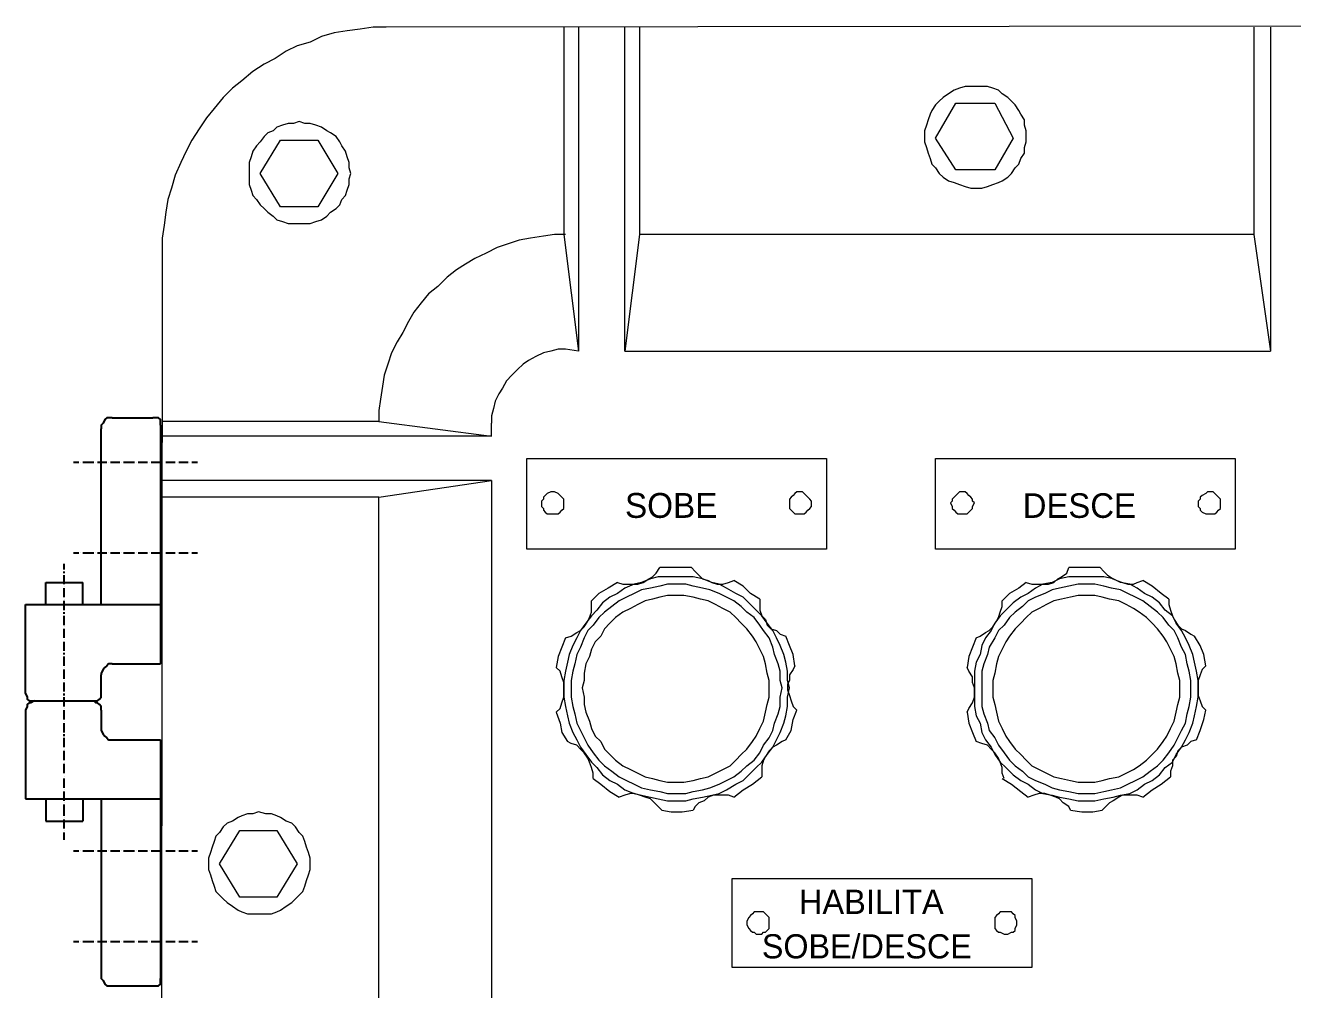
# Model space of a CAD drawing. Header units: millimetres. Extents: x -72 to 2978, y -1067 to 2817.
# Drawn here: x 959.3 to 1163.4, y 812.6 to 967.8 of the extents above; entities that cross this region are included whole.
import ezdxf

# ---------------------------------------------------------------- set-up
doc = ezdxf.new("R2010")
doc.units = ezdxf.units.MM
doc.styles.add('CIDFont+F1$001H0', font='')
doc.styles.get('CIDFont+F1$001H0').set_extended_font_data('CIDFont+F1')

msp = doc.modelspace()

# ---------------------------------------------------------------- linework, layer by layer
at = {"color": 7, "linetype": 'Continuous', "lineweight": 15, "true_color": 0x000007}
for p, q in [((1309.05, 967.84), (1017.38, 967.54)), ((1045.98, 967.54), (1045.98, 934.17)), ((1048.37, 967.54), (1048.37, 915.4)), ((1055.81, 915.4), (1055.81, 967.54)), ((1058.2, 967.54), (1058.2, 934.17)), ((1157.11, 967.54), (1157.11, 934.17)), ((1159.79, 967.54), (1159.79, 915.4)), ((1105.87, 949.67), (1109.14, 955.33)), ((1109.14, 955.33), (1115.4, 955.33)), ((1115.4, 955.33), (1118.38, 949.67)), ((997.12, 944.01), (1000.4, 949.37)), ((1000.4, 949.37), (1006.36, 949.37)), ((1006.36, 949.37), (1009.63, 944.01)), ((1109.14, 944.6), (1105.87, 949.67)), ((1118.38, 949.67), (1115.4, 944.6)), ((1000.4, 938.64), (997.12, 944.01)), ((1009.63, 944.01), (1006.36, 938.64)), ((1115.4, 944.6), (1109.14, 944.6)), ((1006.36, 938.64), (1000.4, 938.64)), ((1045.98, 934.17), (1048.37, 915.4)), ((1058.2, 934.17), (1055.81, 915.4)), ((1157.11, 934.17), (1058.2, 934.17)), ((1157.11, 934.17), (1159.79, 915.4)), ((981.33, 931.49), (981.03, 639.52)), ((1048.37, 915.4), (1046.28, 915.7)), ((1055.81, 915.4), (1159.79, 915.4)), ((1016.19, 904.08), (981.33, 904.08)), ((1016.19, 904.08), (1034.36, 901.7)), ((1034.36, 901.7), (1034.36, 903.78)), ((1034.36, 901.7), (981.33, 901.7)), ((1034.36, 894.55), (981.33, 894.55)), ((1016.19, 891.87), (1034.36, 894.55)), ((1034.36, 894.55), (1034.36, 789.08)), ((1016.19, 891.87), (981.33, 891.87)), ((1016.19, 791.47), (1016.19, 891.87)), ((990.57, 832.88), (993.84, 838.24)), ((993.84, 838.24), (999.8, 838.24)), ((999.8, 838.24), (1003.08, 832.88)), ((993.84, 827.52), (990.57, 832.88)), ((1003.08, 832.88), (999.8, 827.52)), ((999.8, 827.52), (993.84, 827.52))]:
    msp.add_line(p, q, dxfattribs=at)
at = {"color": 7, "linetype": 'Continuous', "lineweight": 25, "true_color": 0x000007}
for p, q in [((973.29, 904.68), (979.84, 904.68)), ((971.5, 874.59), (971.5, 902.89)), ((981.03, 903.49), (981.03, 865.05)), ((967.03, 897.53), (967.92, 897.53)), ((968.22, 897.53), (968.22, 897.53)), ((968.52, 897.53), (970.31, 897.53)), ((970.61, 897.53), (970.61, 897.53)), ((970.9, 897.53), (972.39, 897.53)), ((972.69, 897.53), (972.69, 897.53)), ((972.99, 897.53), (974.48, 897.53)), ((974.78, 897.53), (974.78, 897.53)), ((975.08, 897.53), (976.86, 897.53)), ((977.16, 897.53), (977.16, 897.53)), ((977.46, 897.53), (978.95, 897.53)), ((979.25, 897.53), (979.25, 897.53)), ((979.54, 897.53), (981.03, 897.53)), ((981.33, 897.53), (981.33, 897.53)), ((981.93, 897.53), (983.42, 897.53)), ((983.72, 897.53), (983.72, 897.53)), ((984.01, 897.53), (985.5, 897.53)), ((985.8, 897.53), (985.8, 897.53)), ((986.1, 897.53), (986.99, 897.53)), ((967.03, 882.93), (967.92, 882.93)), ((968.22, 882.93), (968.22, 882.93)), ((968.52, 882.93), (970.31, 882.93)), ((970.61, 882.93), (970.61, 882.93)), ((970.9, 882.93), (972.39, 882.93)), ((972.69, 882.93), (972.69, 882.93)), ((972.99, 882.93), (974.48, 882.93)), ((974.78, 882.93), (974.78, 882.93)), ((975.08, 882.93), (976.86, 882.93)), ((977.16, 882.93), (977.16, 882.93)), ((977.46, 882.93), (978.95, 882.93)), ((979.25, 882.93), (979.25, 882.93)), ((979.54, 882.93), (981.03, 882.93)), ((981.33, 882.93), (981.33, 882.93)), ((981.93, 882.93), (983.42, 882.93)), ((983.72, 882.93), (983.72, 882.93)), ((984.01, 882.93), (985.5, 882.93)), ((985.8, 882.93), (985.8, 882.93)), ((986.1, 882.93), (986.99, 882.93)), ((965.54, 880.25), (965.54, 881.14)), ((965.54, 879.65), (965.54, 879.95)), ((962.56, 878.16), (968.52, 878.16)), ((962.56, 874.59), (962.56, 878.16)), ((965.54, 877.87), (965.54, 879.35)), ((965.54, 877.57), (965.54, 877.57)), ((968.52, 874.59), (968.52, 878.16)), ((965.54, 875.78), (965.54, 877.27)), ((959.29, 874.59), (981.03, 874.59)), ((959.29, 860.29), (959.29, 874.59)), ((965.54, 875.48), (965.54, 875.48)), ((965.54, 873.69), (965.54, 875.18)), ((965.54, 873.1), (965.54, 873.4)), ((965.54, 871.31), (965.54, 872.8)), ((965.54, 871.01), (965.54, 871.01)), ((965.54, 869.23), (965.54, 870.71)), ((965.54, 868.93), (965.54, 868.93)), ((965.54, 867.14), (965.54, 868.63)), ((965.54, 866.54), (965.54, 866.84)), ((965.54, 864.76), (965.54, 866.25)), ((965.54, 864.46), (965.54, 864.46)), ((965.54, 862.67), (965.54, 864.16)), ((971.5, 860.29), (971.5, 863.27)), ((973.29, 865.05), (981.03, 865.05)), ((965.54, 862.37), (965.54, 862.37)), ((965.54, 860.59), (965.54, 862.08)), ((965.54, 859.99), (965.54, 860.29)), ((965.54, 858.2), (965.54, 859.69)), ((959.29, 857.61), (959.29, 843.31)), ((960.77, 859.1), (970.31, 859.1)), ((965.54, 857.9), (965.54, 857.9)), ((965.54, 856.12), (965.54, 857.61)), ((971.5, 857.61), (971.5, 854.63)), ((965.54, 855.82), (965.54, 855.82)), ((965.54, 854.03), (965.54, 855.52)), ((965.54, 853.44), (965.54, 853.73)), ((965.54, 851.65), (965.54, 853.14)), ((965.54, 851.35), (965.54, 851.35)), ((965.54, 849.56), (965.54, 851.05)), ((973.29, 852.84), (981.03, 852.84)), ((981.03, 852.84), (981.03, 814.41)), ((965.54, 849.26), (965.54, 849.26)), ((965.54, 847.48), (965.54, 848.97)), ((965.54, 846.88), (965.54, 846.88)), ((965.54, 845.09), (965.54, 846.58)), ((959.29, 843.31), (981.03, 843.31)), ((962.56, 843.31), (962.56, 839.73)), ((965.54, 844.8), (965.54, 844.8)), ((965.54, 843.01), (965.54, 844.5)), ((968.52, 843.31), (968.52, 839.73)), ((971.5, 843.31), (971.5, 815)), ((965.54, 842.71), (965.54, 842.71)), ((965.54, 840.62), (965.54, 842.41)), ((962.56, 839.73), (968.52, 839.73)), ((965.54, 840.33), (965.54, 840.33)), ((965.54, 838.54), (965.54, 840.03)), ((965.54, 838.24), (965.54, 838.24)), ((965.54, 836.75), (965.54, 837.94)), ((967.03, 834.96), (967.92, 834.96)), ((968.22, 834.96), (968.22, 834.96)), ((968.52, 834.96), (970.31, 834.96)), ((970.61, 834.96), (970.61, 834.96)), ((970.9, 834.96), (972.39, 834.96)), ((972.69, 834.96), (972.69, 834.96)), ((972.99, 834.96), (974.48, 834.96)), ((974.78, 834.96), (974.78, 834.96)), ((975.08, 834.96), (976.86, 834.96)), ((977.16, 834.96), (977.16, 834.96)), ((977.46, 834.96), (978.95, 834.96)), ((979.25, 834.96), (979.25, 834.96)), ((979.54, 834.96), (981.03, 834.96)), ((981.33, 834.96), (981.33, 834.96)), ((981.93, 834.96), (983.42, 834.96)), ((983.72, 834.96), (983.72, 834.96)), ((984.01, 834.96), (985.5, 834.96)), ((985.8, 834.96), (985.8, 834.96)), ((986.1, 834.96), (986.99, 834.96)), ((967.03, 820.37), (967.92, 820.37)), ((968.22, 820.37), (968.22, 820.37)), ((968.52, 820.37), (970.31, 820.37)), ((970.61, 820.37), (970.61, 820.37)), ((970.9, 820.37), (972.39, 820.37)), ((972.69, 820.37), (972.69, 820.37)), ((972.99, 820.37), (974.48, 820.37)), ((974.78, 820.37), (974.78, 820.37)), ((975.08, 820.37), (976.86, 820.37)), ((977.16, 820.37), (977.16, 820.37)), ((977.46, 820.37), (978.95, 820.37)), ((979.25, 820.37), (979.25, 820.37)), ((979.54, 820.37), (981.03, 820.37)), ((981.33, 820.37), (981.33, 820.37)), ((981.93, 820.37), (983.42, 820.37)), ((983.72, 820.37), (983.72, 820.37)), ((984.01, 820.37), (985.5, 820.37)), ((985.8, 820.37), (985.8, 820.37)), ((986.1, 820.37), (986.99, 820.37)), ((973.29, 813.21), (979.84, 813.21))]:
    msp.add_line(p, q, dxfattribs=at)
at = {"color": 7, "linetype": 'Continuous', "lineweight": 15, "true_color": 0x000007}
for points in [[(1017.38, 967.54), (1015.3, 967.54), (1013.21, 967.24), (1011.12, 966.95), (1009.04, 966.65), (1006.95, 966.05), (1005.17, 965.16), (1003.08, 964.56), (1001.29, 963.67), (999.51, 962.48), (997.72, 961.58), (995.93, 960.39), (994.14, 958.9), (992.65, 957.71), (991.16, 956.22), (989.67, 954.43), (988.48, 952.94), (987.29, 951.16), (986.1, 949.37), (985.2, 947.58), (984.31, 945.79), (983.42, 943.71), (982.82, 941.62), (982.23, 939.83), (981.93, 937.75), (981.63, 935.66), (981.33, 933.58), (981.33, 931.49)], [(1046.28, 934.17), (1044.49, 934.17), (1042.7, 933.88), (1040.62, 933.58), (1038.83, 933.28), (1037.04, 932.68), (1035.26, 932.09), (1033.47, 931.19), (1031.68, 930.3), (1030.19, 929.41), (1028.7, 928.51), (1027.21, 927.32), (1025.72, 925.83), (1024.23, 924.64), (1023.04, 923.15), (1021.85, 921.66), (1020.96, 920.17), (1020.06, 918.38), (1019.17, 916.89), (1018.27, 915.11), (1017.68, 913.32), (1017.08, 911.53), (1016.79, 909.74), (1016.49, 907.66), (1016.19, 905.87), (1016.19, 904.08)], [(1046.28, 915.7), (1045.09, 915.7), (1043.9, 915.4), (1042.7, 915.11), (1041.51, 914.51), (1040.32, 913.91), (1039.43, 913.32), (1038.53, 912.42), (1037.64, 911.53), (1036.75, 910.64), (1036.15, 909.45), (1035.55, 908.55), (1034.96, 907.36), (1034.66, 906.17), (1034.36, 904.98), (1034.36, 903.78)], [(1054.62, 878.16), (1055.52, 877.87), (1056.41, 877.87), (1057.01, 877.87), (1057.9, 877.87), (1058.79, 878.16), (1059.69, 878.76), (1060.28, 879.06), (1060.88, 879.65), (1061.47, 880.55)], [(1066.54, 880.55), (1064.75, 880.55), (1062.96, 880.55), (1061.47, 880.55)], [(1066.54, 880.55), (1067.13, 879.95), (1067.73, 879.35), (1068.33, 878.76), (1069.22, 878.46), (1069.82, 878.16), (1070.71, 877.87), (1071.6, 877.87), (1072.5, 878.16), (1073.39, 878.46)], [(1120.46, 878.16), (1121.36, 877.87), (1122.25, 877.87), (1123.15, 877.87), (1124.04, 877.87), (1124.93, 878.16), (1125.53, 878.76), (1126.12, 879.06), (1127.02, 879.65), (1127.32, 880.55)], [(1132.38, 880.55), (1130.89, 880.55), (1129.1, 880.55), (1127.32, 880.55)], [(1132.38, 880.55), (1132.98, 879.95), (1133.57, 879.35), (1134.47, 878.76), (1135.06, 878.46), (1135.96, 878.16), (1136.85, 877.87), (1137.74, 877.87), (1138.34, 878.16), (1139.23, 878.46)], [(1054.62, 878.16), (1053.13, 877.27), (1051.64, 876.38), (1050.45, 875.18)], [(1077.56, 875.48), (1076.07, 876.38), (1074.88, 877.57), (1073.39, 878.46)], [(1120.46, 878.16), (1119.27, 877.27), (1117.78, 876.38), (1116.59, 875.18)], [(1143.4, 875.48), (1142.21, 876.38), (1140.72, 877.57), (1139.23, 878.46)], [(1046.28, 869.23), (1047.17, 869.52), (1048.07, 870.12), (1048.66, 870.42), (1049.26, 871.01), (1049.86, 871.91), (1050.15, 872.5), (1050.45, 873.4), (1050.45, 874.29), (1050.45, 875.18)], [(1077.56, 875.48), (1077.56, 874.59), (1077.56, 873.69), (1077.86, 872.8), (1078.46, 872.2), (1078.75, 871.31), (1079.35, 870.71), (1080.24, 870.42), (1080.84, 869.82), (1081.73, 869.52)], [(1112.42, 869.23), (1113.02, 869.52), (1113.91, 870.12), (1114.51, 870.42), (1115.1, 871.01), (1115.7, 871.91), (1116, 872.5), (1116.29, 873.4), (1116.59, 874.29), (1116.59, 875.18)], [(1143.4, 875.48), (1143.4, 874.59), (1143.7, 873.69), (1144, 872.8), (1144.3, 872.2), (1144.89, 871.31), (1145.49, 870.71), (1146.09, 870.42), (1146.98, 869.82), (1147.58, 869.52)], [(1083.22, 864.76), (1082.93, 866.54), (1082.33, 868.03), (1081.73, 869.52)], [(1149.36, 864.76), (1149.07, 866.54), (1148.47, 868.03), (1147.58, 869.52)], [(1046.28, 869.23), (1045.68, 867.74), (1045.09, 866.25), (1044.79, 864.46)], [(1112.42, 869.23), (1111.82, 867.74), (1111.23, 866.25), (1110.93, 864.46)], [(1044.79, 857.31), (1045.39, 857.9), (1045.68, 858.8), (1045.98, 859.69), (1045.98, 860.59), (1045.98, 861.18), (1045.98, 862.08), (1045.68, 862.97), (1045.39, 863.86), (1044.79, 864.46)], [(1083.22, 864.76), (1082.93, 864.16), (1082.33, 863.27), (1082.33, 862.37), (1082.03, 861.78), (1082.03, 860.88), (1082.33, 859.99), (1082.63, 859.1), (1082.93, 858.2), (1083.52, 857.61)], [(1110.93, 857.31), (1111.23, 857.9), (1111.82, 858.8), (1112.12, 859.69), (1112.12, 860.59), (1112.12, 861.18), (1111.82, 862.08), (1111.82, 862.97), (1111.23, 863.86), (1110.93, 864.46)], [(1149.36, 864.76), (1148.77, 864.16), (1148.47, 863.27), (1148.17, 862.37), (1148.17, 861.78), (1148.17, 860.88), (1148.17, 859.99), (1148.47, 859.1), (1148.77, 858.2), (1149.36, 857.61)], [(1044.79, 857.31), (1045.39, 855.52), (1045.68, 854.03), (1046.58, 852.54)], [(1081.73, 852.84), (1082.63, 854.33), (1082.93, 856.12), (1083.52, 857.61)], [(1110.93, 857.31), (1111.23, 855.52), (1111.82, 854.03), (1112.42, 852.54)], [(1147.87, 852.84), (1148.47, 854.33), (1149.07, 856.12), (1149.36, 857.61)], [(1050.75, 846.58), (1050.75, 847.48), (1050.45, 848.37), (1050.15, 849.26), (1049.86, 849.86), (1049.26, 850.75), (1048.66, 851.35), (1048.07, 851.95), (1047.17, 852.24), (1046.58, 852.54)], [(1081.73, 852.84), (1081.14, 852.54), (1080.24, 851.95), (1079.65, 851.65), (1079.05, 851.05), (1078.46, 850.16), (1078.16, 849.56), (1077.86, 848.67), (1077.86, 847.77), (1077.86, 846.88)], [(1116.89, 846.58), (1116.59, 847.48), (1116.59, 848.37), (1116.29, 849.26), (1116, 849.86), (1115.4, 850.75), (1114.8, 851.35), (1114.21, 851.95), (1113.31, 852.24), (1112.42, 852.54)], [(1147.87, 852.84), (1146.98, 852.54), (1146.38, 851.95), (1145.49, 851.65), (1144.89, 851.05), (1144.6, 850.16), (1144, 849.56), (1144, 848.67), (1143.7, 847.77), (1143.7, 846.88)], [(1050.75, 846.58), (1051.94, 845.69), (1053.43, 844.5), (1054.92, 843.6)], [(1073.39, 843.6), (1074.88, 844.8), (1076.37, 845.69), (1077.86, 846.88)], [(1116.59, 846.58), (1118.08, 845.69), (1119.57, 844.5), (1120.76, 843.6)], [(1139.23, 843.6), (1140.72, 844.8), (1142.21, 845.69), (1143.7, 846.88)], [(1061.77, 841.52), (1061.18, 842.11), (1060.58, 842.71), (1059.98, 843.31), (1059.09, 843.6), (1058.2, 843.9), (1057.3, 844.2), (1056.71, 844.2), (1055.81, 843.9), (1054.92, 843.6)], [(1073.39, 843.6), (1072.5, 843.9), (1071.6, 843.9), (1070.71, 843.9), (1070.11, 843.9), (1069.22, 843.6), (1068.62, 843.01), (1067.73, 842.71), (1067.13, 842.11), (1066.84, 841.52)], [(1127.61, 841.52), (1127.32, 842.11), (1126.42, 842.71), (1125.83, 843.31), (1125.23, 843.6), (1124.34, 843.9), (1123.44, 844.2), (1122.55, 844.2), (1121.66, 843.9), (1120.76, 843.6)], [(1139.23, 843.6), (1138.34, 843.9), (1137.74, 843.9), (1136.85, 843.9), (1135.96, 843.9), (1135.36, 843.6), (1134.47, 843.01), (1133.87, 842.71), (1133.27, 842.11), (1132.68, 841.52)], [(1061.77, 841.52), (1063.26, 841.22), (1065.05, 841.22), (1066.84, 841.52)], [(1127.61, 841.52), (1129.4, 841.22), (1131.19, 841.22), (1132.68, 841.52)]]:
    msp.add_lwpolyline(points, dxfattribs=at)
for points in [[(1120.46, 949.96), (1120.46, 950.86), (1120.17, 951.75), (1120.17, 952.65), (1119.57, 953.54), (1119.27, 954.13), (1118.68, 955.03), (1118.08, 955.62), (1117.48, 956.22), (1116.59, 956.82), (1116, 957.41), (1115.1, 957.71), (1114.21, 958.01), (1113.31, 958.01), (1112.42, 958.01), (1111.53, 958.01), (1110.63, 958.01), (1109.74, 957.71), (1108.84, 957.41), (1107.95, 956.82), (1107.06, 956.22), (1106.46, 955.62), (1105.87, 955.03), (1105.27, 954.13), (1104.97, 953.54), (1104.67, 952.65), (1104.38, 951.75), (1104.08, 950.86), (1104.08, 949.96), (1104.08, 949.07), (1104.38, 948.18), (1104.67, 947.28), (1104.97, 946.39), (1105.27, 945.49), (1105.87, 944.9), (1106.46, 944.01), (1107.06, 943.41), (1107.95, 942.81), (1108.84, 942.52), (1109.74, 942.22), (1110.63, 941.92), (1111.53, 941.62), (1112.42, 941.62), (1113.31, 941.62), (1114.21, 941.92), (1115.1, 942.22), (1116, 942.52), (1116.59, 942.81), (1117.48, 943.41), (1118.08, 944.01), (1118.68, 944.9), (1119.27, 945.49), (1119.57, 946.39), (1120.17, 947.28), (1120.17, 948.18), (1120.46, 949.07)], [(1011.72, 944.01), (1011.42, 944.9), (1011.42, 945.79), (1011.12, 946.69), (1010.83, 947.58), (1010.23, 948.47), (1009.93, 949.07), (1009.34, 949.96), (1008.44, 950.56), (1007.85, 950.86), (1006.95, 951.45), (1006.06, 951.75), (1005.17, 952.05), (1004.27, 952.05), (1003.38, 952.35), (1002.48, 952.05), (1001.59, 952.05), (1000.7, 951.75), (999.8, 951.45), (999.21, 950.86), (998.31, 950.56), (997.72, 949.96), (997.12, 949.07), (996.53, 948.47), (995.93, 947.58), (995.63, 946.69), (995.33, 945.79), (995.33, 944.9), (995.33, 944.01), (995.33, 943.11), (995.33, 942.22), (995.63, 941.32), (995.93, 940.43), (996.53, 939.83), (997.12, 938.94), (997.72, 938.34), (998.31, 937.75), (999.21, 937.15), (999.8, 936.56), (1000.7, 936.26), (1001.59, 935.96), (1002.48, 935.96), (1003.38, 935.96), (1004.27, 935.96), (1005.17, 935.96), (1006.06, 936.26), (1006.95, 936.56), (1007.85, 937.15), (1008.44, 937.75), (1009.34, 938.34), (1009.93, 938.94), (1010.23, 939.83), (1010.83, 940.43), (1011.12, 941.32), (1011.42, 942.22), (1011.42, 943.11)], [(1040.02, 898.12), (1088.29, 898.12), (1088.29, 883.53), (1040.02, 883.53)], [(1105.87, 898.12), (1154.13, 898.12), (1154.13, 883.53), (1105.87, 883.53)], [(1045.98, 890.97), (1045.98, 891.27), (1045.98, 891.57), (1045.68, 891.87), (1045.39, 892.17), (1045.09, 892.46), (1044.49, 892.76), (1044.19, 892.76), (1043.9, 892.76), (1043.3, 892.46), (1043, 892.17), (1042.7, 891.87), (1042.7, 891.57), (1042.41, 891.27), (1042.41, 890.97), (1042.41, 890.38), (1042.7, 890.08), (1042.7, 889.78), (1043, 889.48), (1043.3, 889.19), (1043.9, 889.19), (1044.19, 889.19), (1044.49, 889.19), (1045.09, 889.19), (1045.39, 889.48), (1045.68, 889.78), (1045.98, 890.08), (1045.98, 890.38)], [(1085.9, 890.97), (1085.9, 891.27), (1085.61, 891.57), (1085.31, 891.87), (1085.01, 892.17), (1084.71, 892.46), (1084.41, 892.76), (1084.12, 892.76), (1083.52, 892.76), (1083.22, 892.46), (1082.93, 892.17), (1082.63, 891.87), (1082.33, 891.57), (1082.33, 891.27), (1082.33, 890.97), (1082.33, 890.38), (1082.33, 890.08), (1082.63, 889.78), (1082.93, 889.48), (1083.22, 889.19), (1083.52, 889.19), (1084.12, 889.19), (1084.41, 889.19), (1084.71, 889.19), (1085.01, 889.48), (1085.31, 889.78), (1085.61, 890.08), (1085.9, 890.38)], [(1112.12, 890.97), (1111.82, 891.27), (1111.82, 891.57), (1111.53, 891.87), (1111.23, 892.17), (1110.93, 892.46), (1110.63, 892.76), (1110.33, 892.76), (1109.74, 892.76), (1109.44, 892.46), (1109.14, 892.17), (1108.84, 891.87), (1108.55, 891.57), (1108.55, 891.27), (1108.25, 890.97), (1108.55, 890.38), (1108.55, 890.08), (1108.84, 889.78), (1109.14, 889.48), (1109.44, 889.19), (1109.74, 889.19), (1110.33, 889.19), (1110.63, 889.19), (1110.93, 889.19), (1111.23, 889.48), (1111.53, 889.78), (1111.82, 890.08), (1111.82, 890.38)], [(1151.75, 890.97), (1151.75, 891.27), (1151.75, 891.57), (1151.45, 891.87), (1151.15, 892.17), (1150.85, 892.46), (1150.55, 892.76), (1149.96, 892.76), (1149.66, 892.76), (1149.36, 892.46), (1148.77, 892.17), (1148.47, 891.87), (1148.47, 891.57), (1148.17, 891.27), (1148.17, 890.97), (1148.17, 890.38), (1148.47, 890.08), (1148.47, 889.78), (1148.77, 889.48), (1149.36, 889.19), (1149.66, 889.19), (1149.96, 889.19), (1150.55, 889.19), (1150.85, 889.19), (1151.15, 889.48), (1151.45, 889.78), (1151.75, 890.08), (1151.75, 890.38)], [(1082.33, 861.18), (1082.03, 862.37), (1082.03, 863.86), (1081.73, 865.35), (1081.44, 866.54), (1080.84, 868.03), (1080.24, 869.23), (1079.65, 870.42), (1078.75, 871.61), (1077.86, 872.8), (1076.97, 873.69), (1075.77, 874.89), (1074.88, 875.78), (1073.69, 876.38), (1072.2, 877.27), (1071.01, 877.87), (1069.82, 878.16), (1068.33, 878.76), (1066.84, 879.06), (1065.65, 879.06), (1064.16, 879.06), (1062.67, 879.06), (1061.18, 879.06), (1059.98, 878.76), (1058.5, 878.16), (1057.3, 877.87), (1055.81, 877.27), (1054.62, 876.38), (1053.43, 875.78), (1052.24, 874.89), (1051.34, 873.69), (1050.45, 872.8), (1049.56, 871.61), (1048.66, 870.42), (1048.07, 869.23), (1047.47, 868.03), (1046.88, 866.54), (1046.58, 865.35), (1046.28, 863.86), (1045.98, 862.37), (1045.98, 861.18), (1045.98, 859.69), (1046.28, 858.2), (1046.58, 856.71), (1046.88, 855.52), (1047.47, 854.03), (1048.07, 852.84), (1048.66, 851.65), (1049.56, 850.46), (1050.45, 849.26), (1051.34, 848.37), (1052.24, 847.18), (1053.43, 846.28), (1054.62, 845.69), (1055.81, 844.8), (1057.3, 844.2), (1058.5, 843.9), (1059.98, 843.6), (1061.18, 843.31), (1062.67, 843.01), (1064.16, 843.01), (1065.65, 843.01), (1066.84, 843.31), (1068.33, 843.6), (1069.82, 843.9), (1071.01, 844.2), (1072.2, 844.8), (1073.69, 845.69), (1074.88, 846.28), (1075.77, 847.18), (1076.97, 848.37), (1077.86, 849.26), (1078.75, 850.46), (1079.65, 851.65), (1080.24, 852.84), (1080.84, 854.03), (1081.44, 855.52), (1081.73, 856.71), (1082.03, 858.2), (1082.03, 859.69)], [(1081.14, 861.18), (1080.84, 862.37), (1080.84, 863.86), (1080.54, 865.05), (1079.95, 866.54), (1079.65, 867.74), (1079.05, 869.23), (1078.16, 870.42), (1077.56, 871.31), (1076.67, 872.5), (1075.48, 873.4), (1074.58, 874.29), (1073.39, 875.18), (1072.2, 875.78), (1071.01, 876.38), (1069.52, 876.97), (1068.33, 877.27), (1066.84, 877.57), (1065.65, 877.87), (1064.16, 877.87), (1062.67, 877.87), (1061.47, 877.57), (1059.98, 877.27), (1058.5, 876.97), (1057.3, 876.38), (1056.11, 875.78), (1054.92, 875.18), (1053.73, 874.29), (1052.54, 873.4), (1051.64, 872.5), (1050.75, 871.31), (1049.86, 870.42), (1049.26, 869.23), (1048.66, 867.74), (1048.07, 866.54), (1047.77, 865.05), (1047.47, 863.86), (1047.17, 862.37), (1047.17, 861.18), (1047.17, 859.69), (1047.47, 858.2), (1047.77, 857.01), (1048.07, 855.52), (1048.66, 854.33), (1049.26, 853.14), (1049.86, 851.95), (1050.75, 850.75), (1051.64, 849.56), (1052.54, 848.67), (1053.73, 847.77), (1054.92, 846.88), (1056.11, 846.28), (1057.3, 845.69), (1058.5, 845.09), (1059.98, 844.8), (1061.47, 844.5), (1062.67, 844.2), (1064.16, 844.2), (1065.65, 844.2), (1066.84, 844.5), (1068.33, 844.8), (1069.52, 845.09), (1071.01, 845.69), (1072.2, 846.28), (1073.39, 846.88), (1074.58, 847.77), (1075.48, 848.67), (1076.67, 849.56), (1077.56, 850.75), (1078.16, 851.95), (1079.05, 853.14), (1079.65, 854.33), (1079.95, 855.52), (1080.54, 857.01), (1080.84, 858.2), (1080.84, 859.69)], [(1148.17, 861.18), (1148.17, 862.37), (1147.87, 863.86), (1147.58, 865.35), (1147.28, 866.54), (1146.68, 868.03), (1146.09, 869.23), (1145.49, 870.42), (1144.6, 871.61), (1144, 872.8), (1142.81, 873.69), (1141.91, 874.89), (1140.72, 875.78), (1139.53, 876.38), (1138.34, 877.27), (1137.15, 877.87), (1135.66, 878.16), (1134.47, 878.76), (1132.98, 879.06), (1131.49, 879.06), (1130, 879.06), (1128.81, 879.06), (1127.32, 879.06), (1125.83, 878.76), (1124.63, 878.16), (1123.15, 877.87), (1121.95, 877.27), (1120.76, 876.38), (1119.57, 875.78), (1118.38, 874.89), (1117.19, 873.69), (1116.29, 872.8), (1115.4, 871.61), (1114.8, 870.42), (1113.91, 869.23), (1113.31, 868.03), (1113.02, 866.54), (1112.42, 865.35), (1112.12, 863.86), (1112.12, 862.37), (1112.12, 861.18), (1112.12, 859.69), (1112.12, 858.2), (1112.42, 856.71), (1113.02, 855.52), (1113.31, 854.03), (1113.91, 852.84), (1114.8, 851.65), (1115.4, 850.46), (1116.29, 849.26), (1117.19, 848.37), (1118.38, 847.18), (1119.57, 846.28), (1120.76, 845.69), (1121.95, 844.8), (1123.15, 844.2), (1124.63, 843.9), (1125.83, 843.6), (1127.32, 843.31), (1128.81, 843.01), (1130, 843.01), (1131.49, 843.01), (1132.98, 843.31), (1134.47, 843.6), (1135.66, 843.9), (1137.15, 844.2), (1138.34, 844.8), (1139.53, 845.69), (1140.72, 846.28), (1141.91, 847.18), (1142.81, 848.37), (1144, 849.26), (1144.6, 850.46), (1145.49, 851.65), (1146.09, 852.84), (1146.68, 854.03), (1147.28, 855.52), (1147.58, 856.71), (1147.87, 858.2), (1148.17, 859.69)], [(1146.98, 861.18), (1146.98, 862.37), (1146.68, 863.86), (1146.38, 865.05), (1146.09, 866.54), (1145.49, 867.74), (1144.89, 869.23), (1144.3, 870.42), (1143.4, 871.31), (1142.51, 872.5), (1141.62, 873.4), (1140.43, 874.29), (1139.23, 875.18), (1138.04, 875.78), (1136.85, 876.38), (1135.66, 876.97), (1134.17, 877.27), (1132.98, 877.57), (1131.49, 877.87), (1130, 877.87), (1128.81, 877.87), (1127.32, 877.57), (1125.83, 877.27), (1124.63, 876.97), (1123.44, 876.38), (1121.95, 875.78), (1120.76, 875.18), (1119.87, 874.29), (1118.68, 873.4), (1117.78, 872.5), (1116.89, 871.31), (1116, 870.42), (1115.4, 869.23), (1114.51, 867.74), (1114.21, 866.54), (1113.61, 865.05), (1113.31, 863.86), (1113.31, 862.37), (1113.31, 861.18), (1113.31, 859.69), (1113.31, 858.2), (1113.61, 857.01), (1114.21, 855.52), (1114.51, 854.33), (1115.4, 853.14), (1116, 851.95), (1116.89, 850.75), (1117.78, 849.56), (1118.68, 848.67), (1119.87, 847.77), (1120.76, 846.88), (1121.95, 846.28), (1123.44, 845.69), (1124.63, 845.09), (1125.83, 844.8), (1127.32, 844.5), (1128.81, 844.2), (1130, 844.2), (1131.49, 844.2), (1132.98, 844.5), (1134.17, 844.8), (1135.66, 845.09), (1136.85, 845.69), (1138.04, 846.28), (1139.23, 846.88), (1140.43, 847.77), (1141.62, 848.67), (1142.51, 849.56), (1143.4, 850.75), (1144.3, 851.95), (1144.89, 853.14), (1145.49, 854.33), (1146.09, 855.52), (1146.38, 857.01), (1146.68, 858.2), (1146.98, 859.69)], [(1079.05, 861.18), (1079.05, 862.37), (1078.75, 863.56), (1078.46, 865.05), (1078.16, 866.25), (1077.56, 867.44), (1076.97, 868.63), (1076.37, 869.52), (1075.48, 870.71), (1074.58, 871.61), (1073.69, 872.5), (1072.8, 873.4), (1071.6, 873.99), (1070.41, 874.59), (1069.22, 875.18), (1068.03, 875.48), (1066.84, 875.78), (1065.35, 876.08), (1064.16, 876.08), (1062.67, 876.08), (1061.47, 875.78), (1060.28, 875.48), (1059.09, 875.18), (1057.9, 874.59), (1056.71, 873.99), (1055.52, 873.4), (1054.32, 872.5), (1053.43, 871.61), (1052.54, 870.71), (1051.94, 869.52), (1051.05, 868.63), (1050.45, 867.44), (1050.15, 866.25), (1049.56, 865.05), (1049.26, 863.56), (1049.26, 862.37), (1048.96, 861.18), (1049.26, 859.69), (1049.26, 858.5), (1049.56, 857.31), (1050.15, 855.82), (1050.45, 854.63), (1051.05, 853.44), (1051.94, 852.54), (1052.54, 851.35), (1053.43, 850.46), (1054.32, 849.56), (1055.52, 848.67), (1056.71, 848.07), (1057.9, 847.48), (1059.09, 846.88), (1060.28, 846.58), (1061.47, 846.28), (1062.67, 845.99), (1064.16, 845.99), (1065.35, 845.99), (1066.84, 846.28), (1068.03, 846.58), (1069.22, 846.88), (1070.41, 847.48), (1071.6, 848.07), (1072.8, 848.67), (1073.69, 849.56), (1074.58, 850.46), (1075.48, 851.35), (1076.37, 852.54), (1076.97, 853.44), (1077.56, 854.63), (1078.16, 855.82), (1078.46, 857.31), (1078.75, 858.5), (1079.05, 859.69)], [(1145.19, 861.18), (1145.19, 862.37), (1144.89, 863.56), (1144.6, 865.05), (1144.3, 866.25), (1143.7, 867.44), (1143.11, 868.63), (1142.51, 869.52), (1141.62, 870.71), (1140.72, 871.61), (1139.83, 872.5), (1138.64, 873.4), (1137.74, 873.99), (1136.55, 874.59), (1135.36, 875.18), (1133.87, 875.48), (1132.68, 875.78), (1131.49, 876.08), (1130, 876.08), (1128.81, 876.08), (1127.61, 875.78), (1126.12, 875.48), (1124.93, 875.18), (1123.74, 874.59), (1122.55, 873.99), (1121.36, 873.4), (1120.46, 872.5), (1119.57, 871.61), (1118.68, 870.71), (1117.78, 869.52), (1117.19, 868.63), (1116.59, 867.44), (1116, 866.25), (1115.7, 865.05), (1115.4, 863.56), (1115.1, 862.37), (1115.1, 861.18), (1115.1, 859.69), (1115.4, 858.5), (1115.7, 857.31), (1116, 855.82), (1116.59, 854.63), (1117.19, 853.44), (1117.78, 852.54), (1118.68, 851.35), (1119.57, 850.46), (1120.46, 849.56), (1121.36, 848.67), (1122.55, 848.07), (1123.74, 847.48), (1124.93, 846.88), (1126.12, 846.58), (1127.61, 846.28), (1128.81, 845.99), (1130, 845.99), (1131.49, 845.99), (1132.68, 846.28), (1133.87, 846.58), (1135.36, 846.88), (1136.55, 847.48), (1137.74, 848.07), (1138.64, 848.67), (1139.83, 849.56), (1140.72, 850.46), (1141.62, 851.35), (1142.51, 852.54), (1143.11, 853.44), (1143.7, 854.63), (1144.3, 855.82), (1144.6, 857.31), (1144.89, 858.5), (1145.19, 859.69)], [(1005.17, 832.88), (1005.17, 833.77), (1004.87, 834.67), (1004.57, 835.56), (1004.27, 836.45), (1003.97, 837.35), (1003.38, 837.94), (1002.78, 838.84), (1002.19, 839.43), (1001.29, 839.73), (1000.4, 840.33), (999.8, 840.62), (998.91, 840.92), (998.02, 840.92), (996.82, 841.22), (995.93, 840.92), (995.04, 840.92), (994.14, 840.62), (993.55, 840.33), (992.65, 839.73), (991.76, 839.43), (991.16, 838.84), (990.57, 837.94), (989.97, 837.35), (989.67, 836.45), (989.38, 835.56), (989.08, 834.67), (988.78, 833.77), (988.78, 832.88), (988.78, 831.98), (989.08, 831.09), (989.38, 830.2), (989.67, 829.3), (989.97, 828.41), (990.57, 827.81), (991.16, 827.22), (991.76, 826.62), (992.65, 826.03), (993.55, 825.43), (994.14, 825.13), (995.04, 824.83), (995.93, 824.83), (996.82, 824.83), (998.02, 824.83), (998.91, 824.83), (999.8, 825.13), (1000.4, 825.43), (1001.29, 826.03), (1002.19, 826.62), (1002.78, 827.22), (1003.38, 827.81), (1003.97, 828.41), (1004.27, 829.3), (1004.57, 830.2), (1004.87, 831.09), (1005.17, 831.98)], [(1073.09, 830.49), (1121.36, 830.49), (1121.36, 816.19), (1073.09, 816.19)], [(1079.05, 823.34), (1079.05, 823.64), (1079.05, 824.24), (1078.75, 824.54), (1078.46, 824.83), (1078.16, 825.13), (1077.86, 825.13), (1077.26, 825.13), (1076.97, 825.13), (1076.67, 825.13), (1076.37, 824.83), (1076.07, 824.54), (1075.77, 824.24), (1075.48, 823.64), (1075.48, 823.34), (1075.48, 823.05), (1075.77, 822.45), (1076.07, 822.15), (1076.37, 821.85), (1076.67, 821.85), (1076.97, 821.56), (1077.26, 821.56), (1077.86, 821.56), (1078.16, 821.85), (1078.46, 821.85), (1078.75, 822.15), (1079.05, 822.45), (1079.05, 823.05)], [(1118.97, 823.34), (1118.97, 823.64), (1118.68, 824.24), (1118.68, 824.54), (1118.38, 824.83), (1118.08, 825.13), (1117.48, 825.13), (1117.19, 825.13), (1116.89, 825.13), (1116.29, 825.13), (1116, 824.83), (1115.7, 824.54), (1115.4, 824.24), (1115.4, 823.64), (1115.4, 823.34), (1115.4, 823.05), (1115.4, 822.45), (1115.7, 822.15), (1116, 821.85), (1116.29, 821.85), (1116.89, 821.56), (1117.19, 821.56), (1117.48, 821.56), (1118.08, 821.85), (1118.38, 821.85), (1118.68, 822.15), (1118.68, 822.45), (1118.97, 823.05)]]:
    msp.add_lwpolyline(points, close=True, dxfattribs=at)
at = {"color": 7, "linetype": 'Continuous', "lineweight": 25, "true_color": 0x000007}
for points in [[(973.29, 904.68), (972.69, 904.68), (972.39, 904.68), (972.1, 904.38), (971.8, 903.78), (971.5, 903.49), (971.5, 902.89)], [(981.03, 903.49), (981.03, 904.08), (981.03, 904.38), (980.74, 904.68), (980.44, 904.68), (979.84, 904.68)], [(973.29, 865.05), (972.69, 865.05), (972.39, 864.76), (972.1, 864.46), (971.8, 864.16), (971.5, 863.56), (971.5, 863.27)], [(959.29, 860.29), (959.58, 859.69), (959.58, 859.39), (959.88, 859.1), (960.18, 859.1), (960.77, 859.1)], [(970.31, 859.1), (970.61, 859.1), (970.9, 859.1), (971.2, 859.39), (971.5, 859.69), (971.5, 860.29)], [(960.77, 859.1), (960.18, 858.8), (959.88, 858.8), (959.58, 858.5), (959.58, 858.2), (959.29, 857.61)], [(971.5, 857.61), (971.5, 858.2), (971.2, 858.5), (970.9, 858.8), (970.61, 858.8), (970.31, 859.1)], [(971.5, 854.63), (971.5, 854.33), (971.8, 853.73), (972.1, 853.44), (972.39, 853.14), (972.69, 852.84), (973.29, 852.84)], [(971.5, 815), (971.5, 814.41), (971.8, 814.11), (972.1, 813.51), (972.39, 813.21), (972.69, 813.21), (973.29, 813.21)], [(979.84, 813.21), (980.44, 813.21), (980.74, 813.21), (981.03, 813.51), (981.03, 813.81), (981.03, 814.41)]]:
    msp.add_lwpolyline(points, dxfattribs=at)

# ---------------------------------------------------------------- texts
at = {"color": 7, "true_color": 0x000007, "style": 'CIDFont+F1$001H0'}
for s, height, p in [('SOBE', 4.004, (1055.85, 888.56)), ('DESCE', 3.958, (1119.9, 888.56)), ('HABILITA', 3.923, (1083.85, 824.8)), ('SOBE/DESCE', 3.888, (1077.89, 817.65))]:
    msp.add_text(s, height=height, dxfattribs=at).set_placement(p)

doc.saveas('drawing.dxf')
